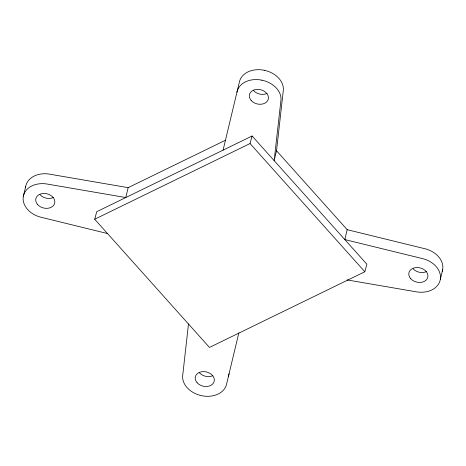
<?xml version="1.0" encoding="UTF-8"?>
<svg xmlns="http://www.w3.org/2000/svg" width="466" height="466" viewBox="0 0 466 466"><rect width="100%" height="100%" fill="white"/><g stroke="black" fill="none" stroke-linecap="round" stroke-linejoin="round"><path stroke-width="0.7" d="M188.497 323.928L182.818 374.489A22.42 16.922 13.5 0 0 201.679 395.71A22.42 16.922 13.5 0 0 226.692 383.635L238.86 332.806M261.787 80.146L261.944 80.181A22.42 16.922 13.5 0 1 280.812 101.396L274.154 160.63L276.53 150.739L283.182 91.511A22.42 16.922 13.5 0 0 264.321 70.29L264.164 70.255M107.582 233.565L42.354 217.575A22.42 16.922 13.5 0 1 23.306 196.448L25.682 186.557M225.462 140.243L128.144 187.658L125.773 197.549L48.184 184.216A22.42 16.922 13.5 0 0 23.306 196.448M223.086 150.134L239.308 82.366A22.42 16.922 13.5 0 1 264.321 70.29M276.53 150.739L347.199 229.686L344.823 239.576L421.276 258.31A22.42 16.922 13.5 0 1 440.318 279.443A22.42 16.922 13.5 0 1 415.445 291.675L347.112 279.932M440.318 279.443L442.694 269.552M94.697 219.236L96.753 211.686L252.106 135.996L366.87 264.205L364.82 271.754L209.467 347.444L94.697 219.236L250.05 143.545L252.106 135.996M128.144 187.658L50.555 174.325A22.42 16.922 13.5 0 0 25.525 187.81M347.199 229.686L423.646 248.425A22.42 16.922 13.5 0 1 442.228 271.393M250.05 143.545L364.82 271.754M229.068 373.744A22.42 16.922 13.5 0 1 228.363 376.178M236.932 92.256A22.42 16.922 13.5 0 1 261.944 80.181M267.012 93.421A9.687 7.31 13.5 0 1 253.603 90.631M53.462 197.468A9.687 7.31 13.5 0 1 40.041 194.747M212.892 375.66A9.687 7.31 13.5 0 1 199.483 372.864M426.553 271.562A9.687 7.31 13.5 0 1 413.132 268.841M37.664 204.632A9.687 7.31 13.5 0 0 54.108 204.621A9.687 7.31 13.5 0 0 44.025 193.437A9.687 7.31 13.5 0 0 37.664 204.632M197.112 382.755A9.687 7.31 13.5 0 0 213.568 382.831A9.687 7.31 13.5 0 0 203.584 371.6A9.687 7.31 13.5 0 0 197.112 382.755M410.756 278.732A9.687 7.31 13.5 0 0 427.2 278.715A9.687 7.31 13.5 0 0 417.122 267.531A9.687 7.31 13.5 0 0 410.756 278.732M251.226 100.516A9.687 7.31 13.5 0 0 267.688 100.598A9.687 7.31 13.5 0 0 257.704 89.367A9.687 7.31 13.5 0 0 251.226 100.516"/></g></svg>
